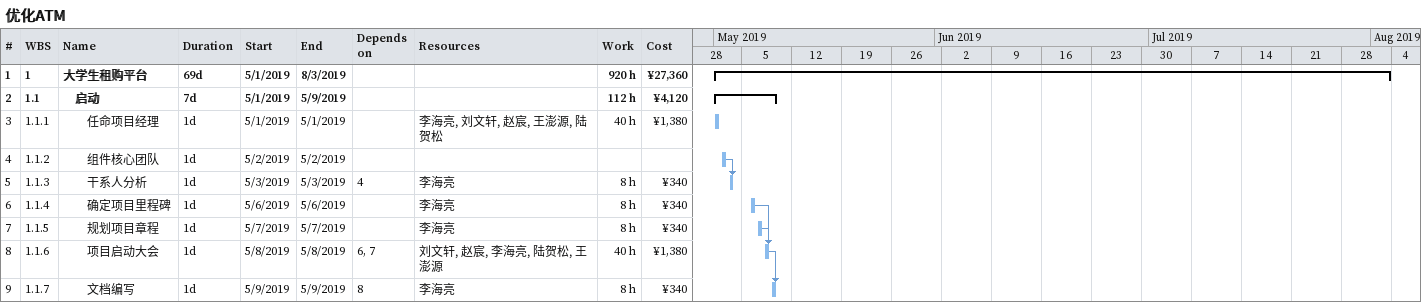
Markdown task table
优化ATM

| ID | WBS | Task | Duration | Start | Finish | Predecessors | Resources | Work (h) | Cost (¥) |
|---|---|---|---|---|---|---|---|---|---|
| 1 | 1 | **大学生租购平台** | 69d | 2019-05-01 | 2019-08-03 |  |  | 920 | 27360 |
| 2 | 1.1 | **启动** | 7d | 2019-05-01 | 2019-05-09 |  |  | 112 | 4120 |
| 3 | 1.1.1 | 任命项目经理 | 1d | 2019-05-01 | 2019-05-01 |  | 李海亮, 刘文轩, 赵宸, 王澎源, 陆贺松 | 40 | 1380 |
| 4 | 1.1.2 | 组件核心团队 | 1d | 2019-05-02 | 2019-05-02 |  |  |  |  |
| 5 | 1.1.3 | 干系人分析 | 1d | 2019-05-03 | 2019-05-03 | 4 | 李海亮 | 8 | 340 |
| 6 | 1.1.4 | 确定项目里程碑 | 1d | 2019-05-06 | 2019-05-06 |  | 李海亮 | 8 | 340 |
| 7 | 1.1.5 | 规划项目章程 | 1d | 2019-05-07 | 2019-05-07 |  | 李海亮 | 8 | 340 |
| 8 | 1.1.6 | 项目启动大会 | 1d | 2019-05-08 | 2019-05-08 | 6, 7 | 刘文轩, 赵宸, 李海亮, 陆贺松, 王澎源 | 40 | 1380 |
| 9 | 1.1.7 | 文档编写 | 1d | 2019-05-09 | 2019-05-09 | 8 | 李海亮 | 8 | 340 |
